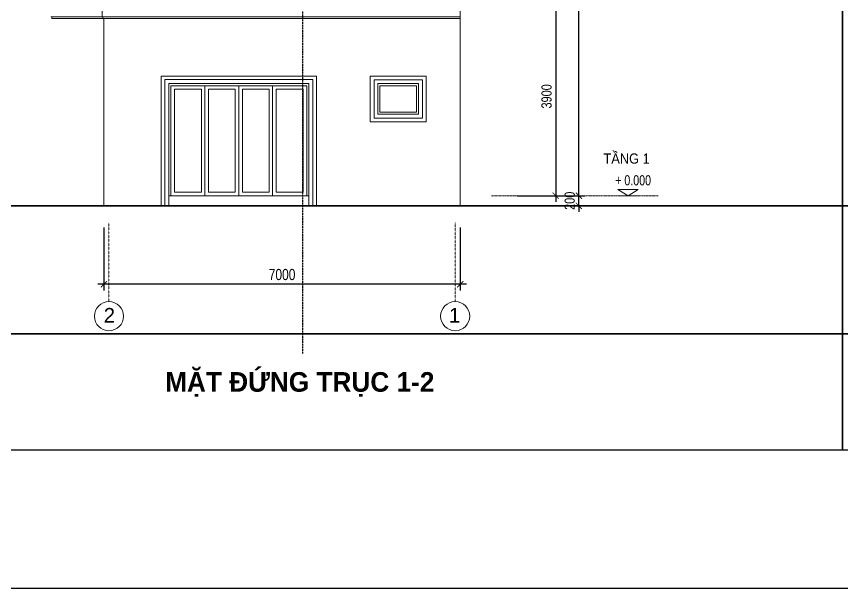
# Model space of a CAD drawing. Header units: millimetres. Extents: x -127141 to 682685, y -1234500 to 49778.
# Drawn here: x 450975 to 467197, y -287500 to -276271 of the extents above; entities that cross this region are included whole.
import ezdxf
from ezdxf.enums import TextEntityAlignment as Align

# ---------------------------------------------------------------- set-up
doc = ezdxf.new("R2010")
doc.units = ezdxf.units.MM
doc.header["$MEASUREMENT"] = 0
doc.linetypes.add('CENTER', pattern=[3, 1.5, -0.5, 0.5, -0.5])
doc.linetypes.add('HIDDEN', pattern=[0.75, 0.5, -0.25])
for name, color, linetype, lineweight in [('-CENTER', 143, 'CENTER', 13), ('-DIM', 9, 'Continuous', 13), ('-DOOR', 137, 'Continuous', 9), ('-HATCH', 8, 'Continuous', 5), ('-KH', 143, 'Continuous', 13), ('-LINE1', 7, 'Continuous', 18), ('-TEXT', 7, 'Continuous', 15), ('-WALL', 4, 'Continuous', 35), ('A-TUONG', 7, 'Continuous', 35)]:
    doc.layers.add(name, color=color, linetype=linetype, lineweight=lineweight)
doc.layers.add('12. NET DIM', color=252, linetype='Continuous')
doc.layers.add('duong dong', color=6, linetype='HIDDEN', plot=False)
doc.layers.add('LUOI GIONG', color=160, linetype='Continuous', plot=False)
doc.styles.add('1', font='arial.ttf')
doc.styles.add('AVANH', font='', dxfattribs={"width": 0.8})
doc.styles.add('SVN_AVO', font='')
doc.styles.add('X-5M-DH-TUM1$0$AVANTH', font='arial.ttf', dxfattribs={"width": 0.9})
doc.styles.get('AVANH').set_extended_font_data('.VnAvantH')
doc.styles.get('SVN_AVO').set_extended_font_data('SVN-Avo', bold=True)
doc.dimstyles.new('C_100A3', dxfattribs={"dimscale": 100, "dimtxt": 2.2, "dimasz": 1.2, "dimexe": 1.2, "dimexo": 0, "dimgap": 0.75, "dimtad": 1, "dimdec": 0, "dimzin": 0, "dimdsep": 46, "dimtxsty": 'AVANH', "dimblk": 'ARCHTICK', "dimcen": 0, "dimdle": 1.2, "dimclrd": 256, "dimclre": 256, "dimclrt": 7, "dimadec": 0, "dimazin": 0, "dimtfac": 0.0001, "dimtdec": 0, "dimtix": 1, "dimtmove": 2, "dimatfit": 3, "dimfxl": 1.8, "dimtolj": 1, "dimtzin": 0, "dimarcsym": 0})

# ---------------------------------------------------------------- blocks, each defined once
blk = doc.blocks.new('_ArchTick')
at = {"color": 0, "linetype": 'ByBlock', "const_width": 0.15}
blk.add_lwpolyline([(-0.5, -0.5), (0.5, 0.5)], dxfattribs=at)
blk = doc.blocks.new('*D1795')
at = {"layer": '-DIM', "lineweight": -2, "transparency": 16777216}
for p, q in [((461565, -275769), (461565, -279909)), ((460810, -275889), (461685, -275889)), ((460810, -279789), (461685, -279789))]:
    blk.add_line(p, q, dxfattribs=at)
at = {"layer": 'Defpoints', "color": 0, "transparency": 16777216}
for p in [(460810, -275889), (460810, -279789), (461565, -279789)]:
    blk.add_point(p, dxfattribs=at)
at = {"layer": '-DIM', "lineweight": -2, "transparency": 16777216, "xscale": 119.9999999999999, "yscale": 119.9999999999999, "zscale": 119.9999999999999}
for p, rotation in [((461565, -275889), 90), ((461565, -279789), 270)]:
    blk.add_blockref('_ArchTick', p, dxfattribs=dict(at, rotation=rotation))
at = {"layer": '-DIM', "color": 7, "transparency": 16777216, "insert": (461386, -277839), "char_height": 200, "attachment_point": 5, "rotation": 90, "style": 'AVANH'}
blk.add_mtext('\\A1;3900', dxfattribs=at)
blk = doc.blocks.new('*D1799')
at = {"layer": '-DIM', "lineweight": -2, "transparency": 16777216}
for p, q in [((462020, -279789), (462020, -279669)), ((460810, -279789), (462140, -279789)), ((462020, -279989), (462020, -279789)), ((460810, -279989), (462140, -279989)), ((462020, -279989), (462020, -280109))]:
    blk.add_line(p, q, dxfattribs=at)
at = {"layer": 'Defpoints', "color": 0, "transparency": 16777216}
for p in [(460810, -279789), (462020, -279789), (460810, -279989)]:
    blk.add_point(p, dxfattribs=at)
at = {"layer": '-DIM', "lineweight": -2, "transparency": 16777216, "xscale": 119.9999999999999, "yscale": 119.9999999999999, "zscale": 119.9999999999999}
for p, rotation in [((462020, -279789), 270), ((462020, -279989), 90)]:
    blk.add_blockref('_ArchTick', p, dxfattribs=dict(at, rotation=rotation))
at = {"layer": '-DIM', "color": 7, "transparency": 16777216, "insert": (461841, -279889), "char_height": 200, "attachment_point": 5, "rotation": 90, "style": 'AVANH'}
blk.add_mtext('\\A1;200', dxfattribs=at)
blk = doc.blocks.new('*D1800')
at = {"layer": '-DIM', "lineweight": -2, "transparency": 16777216}
for p, q in [((462020, -279909), (462020, -265369)), ((460810, -265489), (462140, -265489)), ((460810, -279789), (462140, -279789))]:
    blk.add_line(p, q, dxfattribs=at)
at = {"layer": 'Defpoints', "color": 0, "transparency": 16777216}
for p in [(460810, -265489), (462020, -265489), (460810, -279789)]:
    blk.add_point(p, dxfattribs=at)
at = {"layer": '-DIM', "lineweight": -2, "transparency": 16777216, "xscale": 119.9999999999999, "yscale": 119.9999999999999, "zscale": 119.9999999999999}
for p, rotation in [((462020, -265489), 90), ((462020, -279789), 270)]:
    blk.add_blockref('_ArchTick', p, dxfattribs=dict(at, rotation=rotation))
at = {"layer": '-DIM', "color": 7, "transparency": 16777216, "insert": (461841, -272639), "char_height": 200, "attachment_point": 5, "rotation": 90, "style": 'AVANH'}
blk.add_mtext('\\A1;14300', dxfattribs=at)
blk = doc.blocks.new('cot')
at = {"layer": '-KH'}
blk.add_line((116899, -109064), (117274, -109064), dxfattribs=at)
blk.add_lwpolyline([(117286, -108944), (116888, -108944), (117087, -109064)], close=True, dxfattribs=at)
blk.add_solid([(117087, -109064), (117087, -108944), (117286, -108944), (117087, -109064)], dxfattribs=at)
blk = doc.blocks.new('*D1801')
at = {"layer": '12. NET DIM', "lineweight": -2, "transparency": 16777216}
for p, q in [((452692, -280411), (452692, -281647)), ((459691, -280411), (459691, -281647)), ((459811, -281527), (452572, -281527))]:
    blk.add_line(p, q, dxfattribs=at)
at = {"layer": 'Defpoints', "color": 0, "transparency": 16777216}
for p in [(452692, -280411), (459691, -280411), (452692, -281527)]:
    blk.add_point(p, dxfattribs=at)
at = {"layer": '12. NET DIM', "lineweight": -2, "transparency": 16777216, "xscale": 119.9999999999999, "yscale": 119.9999999999999, "zscale": 119.9999999999999, "rotation": 180}
blk.add_blockref('_ArchTick', (452692, -281527), dxfattribs=at)
at = {"layer": '12. NET DIM', "lineweight": -2, "transparency": 16777216, "xscale": 119.9999999999999, "yscale": 119.9999999999999, "zscale": 119.9999999999999}
blk.add_blockref('_ArchTick', (459691, -281527), dxfattribs=at)
at = {"layer": '12. NET DIM', "color": 7, "transparency": 16777216, "insert": (456191, -281338), "char_height": 220, "attachment_point": 5, "style": 'AVANH'}
blk.add_mtext('\\A1;7000', dxfattribs=at)
blk = doc.blocks.new('kt1a')
at = {"layer": 'Defpoints', "color": 2}
blk.add_lwpolyline([(0, -22275), (31500, -22275), (31500, 0), (0, 0)], close=True, dxfattribs=at)

msp = doc.modelspace()

# ---------------------------------------------------------------- linework, layer by layer
at = {"layer": '-CENTER', "ltscale": 0.2}
msp.add_line((460307.1, -279789.1), (463578.3, -279789.1), dxfattribs=at)
at = {"layer": '-CENTER', "ltscale": 0.1}
for p, q in [((452791.4, -280318.5), (452791.4, -281868.3)), ((459591.4, -280318.1), (459591.4, -281867.9))]:
    msp.add_line(p, q, dxfattribs=at)
at = {"layer": '-DOOR', "lineweight": 9}
for p, q in [((454747.6, -277699.1), (454747.6, -279719.1)), ((455270.7, -277699.1), (454747.6, -277699.1)), ((455270.7, -277699.1), (455270.7, -279719.1)), ((455341.4, -277629.6), (455341.4, -279789.1)), ((455935.2, -277699.1), (455412, -277700)), ((455412, -277700), (455412, -279719.1)), ((455935.2, -277699.1), (455935.2, -279719.1)), ((458831.9, -277629.6), (458111.9, -277629.6)), ((458831.9, -278149.6), (458831.9, -277629.6)), ((454747.6, -279719.1), (455270.7, -279719.1)), ((455412, -279719.1), (455935.2, -279719.1))]:
    msp.add_line(p, q, dxfattribs=at)
msp.add_lwpolyline([(454006.4, -279789.1), (454006.4, -277629.1), (456676.3, -277629.1), (456676.3, -279789.1)], dxfattribs=at)
for points in [[(454606.9, -279719.1), (454076.4, -279719.1), (454076.4, -277699.1), (454606.9, -277699.1)], [(454676.9, -279789.1), (456005.8, -279789.1), (456005.8, -277629.1), (454676.9, -277629.1)], [(456075.8, -277699.1), (456606.3, -277699.1), (456606.3, -279719.1), (456075.8, -279719.1)], [(458111.4, -277629.1), (458832.5, -277629.1), (458832.5, -278150.2), (458111.4, -278150.2)]]:
    msp.add_lwpolyline(points, close=True, dxfattribs=at)
at = {"layer": '-HATCH'}
msp.add_line((459691.4, -276279.4), (451664.9, -276279.4), dxfattribs=at)
msp.add_lwpolyline([(453886.4, -279989.1), (453886.4, -277509.1), (456796.3, -277509.1), (456796.3, -279989.1)], dxfattribs=at)
msp.add_lwpolyline([(457996.4, -277514.1), (458947.5, -277514.1), (458947.5, -278265.2), (457996.4, -278265.2)], close=True, dxfattribs=at)
at = {"layer": '-KH'}
for centre in [(452791.4, -282154.6), (459591.4, -282154.2)]:
    msp.add_circle(centre, 286.3, dxfattribs=at)
at = {"layer": '-LINE1', "lineweight": 20}
for p, q in [((459691.4, -279989.1), (459691.4, -265339.1)), ((452655.2, -276078.8), (452655.2, -276271.5)), ((451670.2, -276286.5), (451670.2, -276309.1)), ((451670.2, -276309.1), (452691.4, -276309.1)), ((452670.2, -276286.5), (452670.2, -276309.1)), ((459691.4, -276309.1), (452691.4, -276309.1)), ((452691.4, -279989.1), (452691.4, -276309.1)), ((459022.5, -277439.1), (457921.4, -277439.1)), ((458071.9, -277589.6), (458071.9, -278189.6)), ((453966.4, -279789.1), (456716.3, -279789.1))]:
    msp.add_line(p, q, dxfattribs=at)
for points in [[(453816.4, -279989.1), (453816.4, -277439.1), (456866.3, -277439.1), (456866.3, -279989.1)], [(453966.4, -279989.1), (453966.4, -277589.1), (456716.3, -277589.1), (456716.3, -279989.1)], [(453966.4, -279989.1), (453966.4, -277589.1), (456716.3, -277589.1), (456716.3, -279989.1)]]:
    msp.add_lwpolyline(points, dxfattribs=at)
for points in [[(457921.4, -277439.1), (459022.5, -277439.1), (459022.5, -278340.2), (457921.4, -278340.2)], [(458071.4, -277589.1), (458872.5, -277589.1), (458872.5, -278190.2), (458071.4, -278190.2)]]:
    msp.add_lwpolyline(points, close=True, dxfattribs=at)
for centre, radius, start, end in [((451662.9, -276271.4), 7.72, 180.90992, 270.54226), ((451662.8, -276286.5), 7.4, 359.97185, 88.4997), ((452662.9, -276271.4), 7.72, 180.90992, 270.54226), ((452662.8, -276286.5), 7.4, 359.97185, 88.4997)]:
    msp.add_arc(centre, radius, start, end, dxfattribs=at)
at = {"layer": '-WALL'}
for q in [(435697.5, -279989.1), (498697.5, -279989.2)]:
    msp.add_line((467197.5, -279989.1), q, dxfattribs=at)
at = {"layer": 'A-TUONG'}
msp.add_lwpolyline([(435697.5, -282500), (597851, -282500)], dxfattribs=at)
at = {"layer": 'Defpoints'}
for points in [[(435697.5, -284775), (467197.5, -284775), (467197.5, -262500), (435697.5, -262500)], [(467197.5, -284775), (498697.5, -284775), (498697.5, -262500), (467197.5, -262500)]]:
    msp.add_lwpolyline(points, close=True, dxfattribs=at)
at = {"layer": 'duong dong', "ltscale": 10}
msp.add_line((456591.3, -263998.4), (456591.3, -282889.6), dxfattribs=at)
at = {"layer": 'LUOI GIONG'}
msp.add_lwpolyline([(435697.5, -262500), (485697.5, -262500), (485697.5, -287500), (435697.5, -287500)], close=True, dxfattribs=at)

# ---------------------------------------------------------------- block references
at = {"layer": '-CENTER', "xscale": -1}
msp.add_blockref('cot', (580074.5, -170725.4), dxfattribs=at)
at = {"layer": '-LINE1'}
msp.add_blockref('kt1a', (435697.5, -262500), dxfattribs=at)

# ---------------------------------------------------------------- texts
at = {"layer": '-TEXT', "color": 2, "style": 'X-5M-DH-TUM1$0$AVANTH', "width": 0.9}
msp.add_text('TẦNG 1', height=200, dxfattribs=at).set_placement((462503.6, -279159.5))
at = {"layer": '-TEXT', "style": '1', "width": 0.75}
msp.add_text('+ 0.000', height=200, dxfattribs=at).set_placement((462732.5, -279586.3))
at = {"layer": '-TEXT', "color": 2, "style": '1'}
for s, p in [('2', (452799.4, -282136.5)), ('1', (459578.9, -282136.1))]:
    msp.add_text(s, height=286.3, dxfattribs=at).set_placement(p, align=Align.MIDDLE_CENTER)
at = {"layer": '-TEXT', "color": 4, "style": 'SVN_AVO'}
msp.add_text('MẶT ĐỨNG TRỤC 1-2', height=385, dxfattribs=at).set_placement((456538.6, -283637.4), align=Align.CENTER)

# ---------------------------------------------------------------- dimensions: what is measured, and where the dimension line sits
at = {"layer": '-DIM'}
for base, p1, p2, picture, middle in [((462019.9, -265489.1), (460810.2, -279789.1), (460810.2, -265489.1), '*D1800', (461841.4, -272639.1)), ((461564.6, -279789.1), (460810.2, -275889.1), (460810.2, -279789.1), '*D1795', (461386.2, -277839.1)), ((462019.9, -279789.1), (460810.2, -279989.1), (460810.2, -279789.1), '*D1799', (461841.4, -279889.1))]:
    dim = msp.add_linear_dim(base=base, p1=p1, p2=p2, angle=90, dimstyle='C_100A3', override={"dimtxt": 2}, dxfattribs=at)
    dim.commit()
    dim.dimension.update_dxf_attribs({"geometry": picture, "text_midpoint": middle})
at = {"layer": '12. NET DIM'}
dim = msp.add_linear_dim(base=(452691.5, -281527.2), p1=(459691.4, -280410.6), p2=(452691.5, -280410.6), angle=180, dimstyle='C_100A3', dxfattribs=at)
dim.commit()
dim.dimension.update_dxf_attribs({"geometry": '*D1801', "text_midpoint": (456191.4, -281338.4)})

doc.saveas('drawing.dxf')
